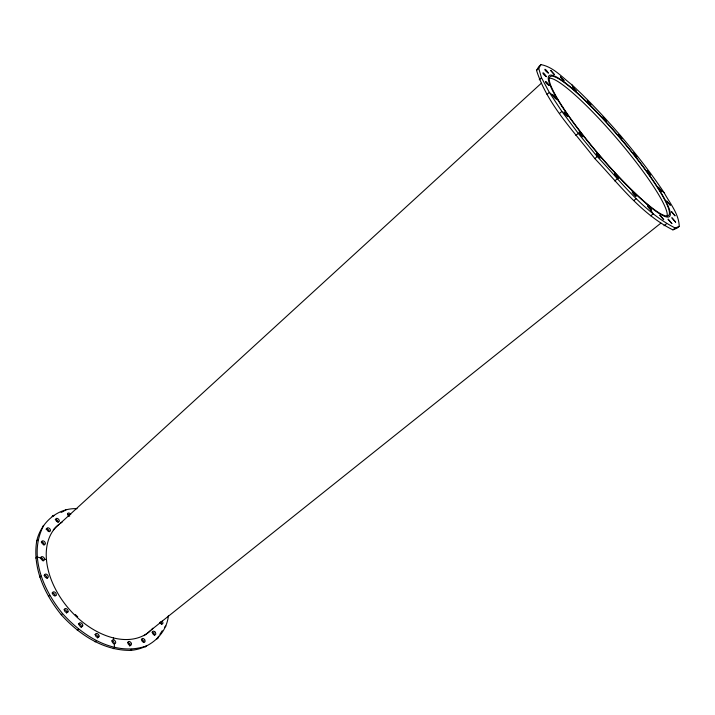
<?xml version="1.0" encoding="UTF-8"?>
<svg xmlns="http://www.w3.org/2000/svg" width="715" height="715" viewBox="0 0 715 715"><rect width="100%" height="100%" fill="white"/><g stroke="black" fill="none" stroke-linecap="round" stroke-linejoin="round"><path stroke-width="1.07" d="M168.445 615.508C166.497 634.679 149.203 649.104 130.416 650.382C103.085 650.587 78.954 634.393 61.249 614.748C44.58 594.21 32.318 567.853 36.742 540.88C40.907 522.513 57.826 507.65 77.068 508.687M42.408 526.714L43.651 525.57C28.001 555.028 43.159 589.875 62.571 613.613C83.011 636.457 115.079 656.844 146.602 645.922L145.279 646.977M536.536 70.374L538.717 68.354L540.942 64.618C553.401 66.942 562.133 77.327 571.777 84.692C589.267 100.761 605.453 118.181 620.986 136.136C636.314 154.279 651.016 172.976 664.172 192.764C669.964 203.453 678.866 213.705 679.25 226.387L676.962 228.201L672.895 229.864C641.087 214.098 618.824 183.889 594.844 158.614C573.51 130.899 547.279 104.354 536.536 70.374L538.797 66.602L540.942 64.618M158.685 636.216L156.898 638.96L158.212 637.914M159.874 634.393L162.251 630.737M66.468 613.193L66.638 612.952A2.252 1.582 49.5 0 0 66.182 610.753A2.252 1.582 49.5 0 0 64.118 609.654M53.357 515.327L52.123 516.471L54.108 515.578M65.038 510.653L66.263 509.536M36.742 540.88L38.002 539.727M539.244 79.776L541.478 77.729L538.717 68.354M60.248 523.398L541.3 83.262M35.75 558.084L37.028 556.931L40.8 558.013A2.216 1.519 46.3 0 0 42.837 560.39L43.32 560.471A2.216 1.519 46.3 0 0 44.562 559.094L46.43 559.63M547.02 94.452L549.308 92.378L541.478 77.729M39.682 577.121L40.978 575.968M559.523 113.488L561.856 111.406L549.308 92.378L552.695 95.345A2.967 0.456 49 0 0 555.421 98.527L555.823 98.849A2.967 0.456 49 0 0 556.064 98.286A2.967 0.456 49 0 0 553.812 95.542L553.347 95.104A2.967 0.456 49 0 0 552.695 95.345M48.388 596.533L49.701 595.389M575.897 135.475L578.265 133.401L561.856 111.406M61.249 614.748L62.571 613.613M594.844 158.614L597.24 156.567C621.308 181.968 643.42 211.971 675.237 228.022L679.25 226.387M77.256 630.273L78.587 629.155M614.757 180.922L617.17 178.902M95.077 641.873L96.409 640.774M633.919 200.504L636.341 198.529M113.265 648.702L114.606 647.629L114.123 643.723A2.216 1.519 52.6 0 1 112.085 641.346L112.085 640.855A2.216 1.519 52.6 0 1 113.64 639.845L113.399 637.914M650.775 215.796L653.17 213.865L650.775 210.058A2.967 0.456 50 0 1 648.049 206.867L647.79 206.421A2.967 0.456 50 0 1 648.389 206.269A2.967 0.456 50 0 1 650.748 208.914L651.106 209.45A2.967 0.456 50 0 1 650.775 210.049M151.312 629.852L660.892 223.134M130.416 650.382L131.748 649.318M664.038 225.752L666.416 223.858M164.629 627.091L165.934 626.054M672.895 229.864L675.237 228.022M61.07 512.441L64.046 511.1M51.989 593.057L52.427 592.985A2.243 1.573 48.2 0 1 54.957 595.935M575.611 90.778L576.37 91.27L572.921 87.23L576.576 92.306M556.056 98.286L557.736 99.743M657.407 186.847L661.849 191.245L658.399 187.205L658.765 188.036M661.482 190.413L664.172 192.764M578.265 133.401L597.24 156.567M571.777 84.692L573.689 87.722M647.2 204.392L648.389 206.269M69.748 515.971L69.534 515.515A2.091 1.359 45.9 0 0 67.487 514.103M77.729 616.822A69.078 45.724 49.5 0 1 75.298 614.507M152.804 628.235A70.15 46.439 49.5 0 1 68.586 608.465A70.15 46.439 49.5 0 1 62.08 522.173M549.486 78.194A91.136 13.558 49.5 0 1 617.438 139.184A91.136 13.558 49.5 0 1 667.158 215.841M53.339 529.842A70.088 46.493 49.5 0 1 59.014 524.524M150.007 630.898A70.088 46.493 49.5 0 1 143.876 635.689M127.61 642.508A2.19 1.484 53.2 0 1 129.692 643.884L129.933 644.394A2.19 1.484 53.2 0 1 129.728 646.137M162.108 621.121A2.1 1.359 53 0 1 162.779 623.569A2.1 1.359 53 0 1 160.803 623.659L160.401 623.301A2.1 1.359 53 0 1 159.803 622.399M160.41 621.8A2.091 1.359 53 0 1 161.554 624.418M152.045 632.23A2.127 1.403 53.3 0 1 153.341 632.721L153.734 633.097A2.127 1.403 53.3 0 1 154.351 635.403M141.32 639.496A2.163 1.439 53.4 0 1 143.036 640.408L143.366 640.863A2.163 1.439 53.4 0 1 143.724 642.338M111.853 640.881A2.216 1.528 52.7 0 1 114.212 642.785L114.337 643.294A2.216 1.528 52.7 0 1 114.337 643.786M94.907 634.58A2.234 1.555 51.8 0 1 97.696 637.181L97.642 637.655A2.234 1.555 51.8 0 1 97.472 638.048M78.4 623.972A2.243 1.573 50.7 0 1 80.473 624.588A2.243 1.573 50.7 0 1 81.385 626.796L81.26 627.225A2.243 1.573 50.7 0 1 81.01 627.564M43.99 575.289A2.234 1.555 47.1 0 1 44.428 575.226L44.911 575.298A2.234 1.555 47.1 0 1 46.94 578.158M40.335 557.843A2.216 1.528 46.3 0 1 41.255 557.861L41.747 558.066A2.216 1.528 46.3 0 1 43.115 561.087M41.193 542.042A2.19 1.484 45.8 0 1 42.587 542.283L43.052 542.596A2.19 1.484 45.8 0 1 43.937 545.25M45.983 529.163A2.163 1.448 45.6 0 1 48.155 529.565L48.557 529.958A2.163 1.448 45.6 0 1 49.183 531.79M55.225 519.537A2.127 1.403 45.6 0 1 57.406 520.484L57.718 520.931A2.127 1.403 45.6 0 1 58.022 522.29M69.06 516.239A2.1 1.359 46 0 1 68.229 515.551L67.916 515.113A2.1 1.359 46 0 1 68.309 513.013A2.1 1.359 46 0 1 70.758 514.389M44.562 559.094A2.216 1.519 46.3 0 0 43.016 556.913L42.525 556.717A2.216 1.519 46.3 0 0 40.8 558.013M114.114 643.723A2.216 1.519 52.6 0 0 115.669 642.222L115.544 641.704A2.216 1.519 52.6 0 0 113.64 639.845M636.922 156.907L633.535 153.082L636.922 156.907M614.596 173.763L614.587 173.951A3.021 0.474 49.7 0 0 616.804 177.043A3.021 0.474 49.7 0 0 618.538 178.16L618.412 177.838A3.021 0.474 49.7 0 0 616.33 175.077A3.021 0.474 49.7 0 0 614.596 173.763M621.889 138.674L618.502 134.849L621.889 138.674M99.028 636.091L98.983 636.556A2.234 1.555 51.8 0 1 96.748 637.119A2.234 1.555 51.8 0 1 95.399 634.339L95.578 633.946A2.234 1.555 51.8 0 1 97.624 633.785A2.234 1.555 51.8 0 1 99.028 636.091M606.231 121.005L602.817 117.153L606.231 121.005M590.778 104.855L587.337 100.967L590.778 104.855M82.717 625.688L82.583 626.117A2.252 1.573 50.7 0 1 80.134 626.251A2.252 1.573 50.7 0 1 79.124 623.417L79.374 623.078A2.252 1.573 50.7 0 1 81.582 623.283A2.252 1.573 50.7 0 1 82.717 625.688M563.983 80.804L560.435 76.8L563.983 80.804M670.232 205.142L666.755 201.076L670.232 205.142M549.057 85.389C543.615 82.1 544.982 78.525 549.057 85.389M554.348 74.548L550.729 70.472L554.348 74.548M546.376 76.63C541.041 73.323 542.381 69.945 546.376 76.63M548.271 73.028C543.069 69.757 544.338 66.495 548.271 73.028M67.961 611.826L67.719 612.174A2.252 1.582 49.5 0 1 65.074 611.638A2.252 1.582 49.5 0 1 64.663 608.867L65.011 608.635A2.252 1.582 49.5 0 1 67.308 609.403A2.252 1.582 49.5 0 1 67.961 611.826M674.978 215.751L671.465 211.577L674.978 215.751M55.85 595.532L55.484 595.729A2.252 1.573 48.2 0 1 52.83 594.344A2.252 1.573 48.2 0 1 53.294 591.913L53.732 591.841A2.252 1.573 48.2 0 1 55.94 593.298A2.252 1.573 48.2 0 1 55.85 595.532M675.612 222.124L671.966 217.878L675.612 222.124M663.681 219.639L659.9 215.215L663.681 219.639M671.841 223.554L668.132 219.201L671.841 223.554M596.489 153.305L596.355 153.332A3.03 0.483 49.5 0 0 598.089 156.058A3.03 0.483 49.5 0 0 600.332 157.899L600.323 157.711A3.03 0.483 49.5 0 0 598.598 155.182A3.03 0.483 49.5 0 0 596.489 153.305M47.449 577.917L47.011 577.979A2.234 1.555 47.1 0 1 44.571 576.013A2.234 1.555 47.1 0 1 45.715 574.082L46.198 574.154A2.234 1.555 47.1 0 1 48.146 576.049A2.234 1.555 47.1 0 1 47.449 577.917M650.507 174.862L647.093 170.867L650.507 174.862M582.948 136.735L582.779 136.726A3.021 0.474 49.3 0 1 580.08 134.098A3.021 0.474 49.3 0 1 579.186 132.15L579.481 132.32A3.021 0.474 49.3 0 1 581.876 134.778A3.021 0.474 49.3 0 1 582.948 136.735M43.669 544.526L43.177 544.321A2.19 1.484 45.8 0 1 41.676 541.729A2.19 1.484 45.8 0 1 43.847 541.13L44.303 541.443A2.19 1.484 45.8 0 1 45.34 543.722A2.19 1.484 45.8 0 1 43.669 544.526M567.701 116.545L567.406 116.375A3.003 0.465 49.1 0 1 564.582 113.336A3.003 0.465 49.1 0 1 564.466 112.21L564.868 112.532A3.003 0.465 49.1 0 1 567.281 115.249A3.003 0.465 49.1 0 1 567.701 116.545M48.307 531.218L47.851 530.905A2.163 1.439 45.6 0 1 46.967 528.296A2.163 1.439 45.6 0 1 49.407 528.421L49.809 528.814A2.163 1.439 45.6 0 1 50.282 531.022A2.163 1.439 45.6 0 1 48.307 531.218M155.039 632.06L154.646 631.676A2.127 1.403 53.3 0 0 152.679 631.479A2.127 1.403 53.3 0 0 152.769 633.651L153.099 634.107A2.127 1.403 53.3 0 0 155.459 634.679A2.127 1.403 53.3 0 0 155.039 632.06M56.744 521.378L56.342 520.994A2.127 1.403 45.6 0 1 56.11 518.563A2.127 1.403 45.6 0 1 58.639 519.349L58.952 519.796A2.127 1.403 45.6 0 1 58.871 521.78A2.127 1.403 45.6 0 1 56.744 521.378M144.689 639.818L144.359 639.353A2.163 1.439 53.4 0 0 142.249 638.522A2.163 1.439 53.4 0 0 141.74 640.434L141.972 640.935A2.163 1.439 53.4 0 0 144.403 642.231A2.163 1.439 53.4 0 0 144.689 639.818M636.01 195.955L635.805 195.553A3.003 0.465 49.8 0 0 633.57 192.746A3.003 0.465 49.8 0 0 632.149 191.861L632.23 192.129A3.003 0.465 49.8 0 0 634.67 195.347A3.003 0.465 49.8 0 0 636.01 195.955M131.256 643.33L131.024 642.821A2.19 1.484 53.2 0 0 128.932 641.444A2.19 1.484 53.2 0 0 127.887 642.982L128.012 643.491A2.19 1.484 53.2 0 0 130.336 645.377A2.19 1.484 53.2 0 0 131.256 643.33M562.803 107.152A91.234 13.371 49.5 0 0 665.62 215.85A91.234 13.371 49.5 0 0 599.715 115.356A91.234 13.371 49.5 0 0 562.803 107.152M562.097 106.633A92.655 13.576 49.5 0 0 666.505 216.958A92.655 13.576 49.5 0 0 599.474 114.829A92.655 13.576 49.5 0 0 562.097 106.633"/></g></svg>
